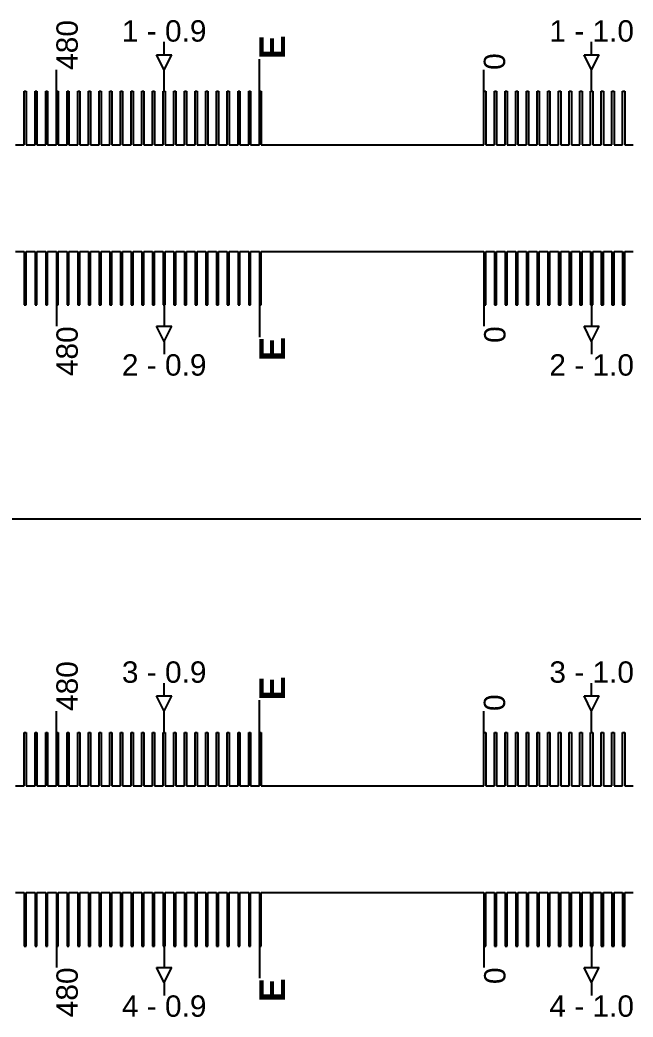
# Model space of a CAD drawing. Extents: x -119394 to 128420, y 74496 to 185496.
# Drawn here: x 12039.7 to 12326.7, y 112562.7 to 113029.2 of the extents above; entities that cross this region are included whole.
import ezdxf

# ---------------------------------------------------------------- set-up
doc = ezdxf.new("R2010")
doc.units = 13
doc.layers.add('CL - Label-1', color=120, linetype='Continuous')
doc.layers.add('CL - Label-2', color=132, linetype='Continuous')
doc.layers.add('CL - Sub-Micro', color=7, linetype='Continuous', true_color=0x47d1ff)
doc.styles.get("Standard").update_dxf_attribs({"font": 'arial.ttf'})

msp = doc.modelspace()

# ---------------------------------------------------------------- linework, layer by layer
for p, q in [((12107.24, 113012.94), (12107.24, 113018.94)), ((12307.29, 113012.94), (12307.29, 113018.94)), ((12151.79, 112995.86), (12151.79, 113010.86)), ((12056.79, 112995.86), (12056.79, 113005.86)), ((12107.24, 112995.86), (12107.24, 113005.86)), ((12256.79, 112995.86), (12256.79, 113005.86)), ((12307.29, 112995.86), (12307.29, 113005.86)), ((12056.79, 112895.86), (12056.79, 112885.86)), ((12107.24, 112895.86), (12107.24, 112885.86)), ((12151.79, 112895.86), (12151.79, 112880.86)), ((12256.79, 112895.86), (12256.79, 112885.86)), ((12307.29, 112895.86), (12307.29, 112885.86)), ((12107.24, 112878.79), (12107.24, 112872.79)), ((12307.29, 112878.79), (12307.29, 112872.79)), ((4356.79, 112795.86), (14856.79, 112795.86)), ((12107.24, 112712.94), (12107.24, 112718.94)), ((12307.29, 112712.94), (12307.29, 112718.94)), ((12151.79, 112695.86), (12151.79, 112710.86)), ((12056.79, 112695.86), (12056.79, 112705.86)), ((12107.24, 112695.86), (12107.24, 112705.86)), ((12256.79, 112695.86), (12256.79, 112705.86)), ((12307.29, 112695.86), (12307.29, 112705.86)), ((12056.79, 112595.86), (12056.79, 112585.86)), ((12107.24, 112595.86), (12107.24, 112585.86)), ((12151.79, 112595.86), (12151.79, 112580.86)), ((12256.79, 112595.86), (12256.79, 112585.86)), ((12307.29, 112595.86), (12307.29, 112585.86)), ((12107.24, 112578.79), (12107.24, 112572.79)), ((12307.29, 112578.79), (12307.29, 112572.79))]:
    msp.add_line(p, q)
at = {"layer": 'CL - Label-2'}
for p, q in [((12107.24, 113005.86), (12103.7, 113012.96)), ((12103.7, 113012.96), (12110.77, 113012.96)), ((12107.24, 113005.86), (12110.77, 113012.96)), ((12307.29, 113005.86), (12303.75, 113012.96)), ((12303.75, 113012.96), (12310.82, 113012.96)), ((12307.29, 113005.86), (12310.82, 113012.96)), ((12107.24, 112878.79), (12103.7, 112885.89)), ((12103.7, 112885.89), (12110.77, 112885.89)), ((12107.24, 112878.79), (12110.77, 112885.89)), ((12307.29, 112878.79), (12303.75, 112885.89)), ((12303.75, 112885.89), (12310.82, 112885.89)), ((12307.29, 112878.79), (12310.82, 112885.89)), ((12107.24, 112705.86), (12103.7, 112712.96)), ((12103.7, 112712.96), (12110.77, 112712.96)), ((12107.24, 112705.86), (12110.77, 112712.96)), ((12307.29, 112705.86), (12303.75, 112712.96)), ((12303.75, 112712.96), (12310.82, 112712.96)), ((12307.29, 112705.86), (12310.82, 112712.96)), ((12107.24, 112578.79), (12103.7, 112585.89)), ((12103.7, 112585.89), (12110.77, 112585.89)), ((12107.24, 112578.79), (12110.77, 112585.89)), ((12307.29, 112578.79), (12303.75, 112585.89)), ((12303.75, 112585.89), (12310.82, 112585.89)), ((12307.29, 112578.79), (12310.82, 112585.89))]:
    msp.add_line(p, q, dxfattribs=at)
at = {"layer": 'CL - Sub-Micro'}
for p, q in [((12041.79, 112970.86), (12041.79, 112995.86)), ((12041.79, 112995.86), (12042.69, 112995.86)), ((12042.69, 112995.86), (12042.69, 112970.86)), ((12046.79, 112970.86), (12046.79, 112995.86)), ((12046.79, 112995.86), (12047.69, 112995.86)), ((12047.69, 112995.86), (12047.69, 112970.86)), ((12051.79, 112970.86), (12051.79, 112995.86)), ((12051.79, 112995.86), (12052.69, 112995.86)), ((12052.69, 112995.86), (12052.69, 112970.86)), ((12056.79, 112970.86), (12056.79, 112995.86)), ((12056.79, 112995.86), (12057.69, 112995.86)), ((12057.69, 112995.86), (12057.69, 112970.86)), ((12061.79, 112970.86), (12061.79, 112995.86)), ((12061.79, 112995.86), (12062.69, 112995.86)), ((12062.69, 112995.86), (12062.69, 112970.86)), ((12066.79, 112970.86), (12066.79, 112995.86)), ((12066.79, 112995.86), (12067.69, 112995.86)), ((12067.69, 112995.86), (12067.69, 112970.86)), ((12071.79, 112970.86), (12071.79, 112995.86)), ((12071.79, 112995.86), (12072.69, 112995.86)), ((12072.69, 112995.86), (12072.69, 112970.86)), ((12076.79, 112970.86), (12076.79, 112995.86)), ((12076.79, 112995.86), (12077.69, 112995.86)), ((12077.69, 112995.86), (12077.69, 112970.86)), ((12081.79, 112970.86), (12081.79, 112995.86)), ((12081.79, 112995.86), (12082.69, 112995.86)), ((12082.69, 112995.86), (12082.69, 112970.86)), ((12086.79, 112970.86), (12086.79, 112995.86)), ((12086.79, 112995.86), (12087.69, 112995.86)), ((12087.69, 112995.86), (12087.69, 112970.86)), ((12091.79, 112970.86), (12091.79, 112995.86)), ((12091.79, 112995.86), (12092.69, 112995.86)), ((12092.69, 112995.86), (12092.69, 112970.86)), ((12096.79, 112970.86), (12096.79, 112995.86)), ((12096.79, 112995.86), (12097.69, 112995.86)), ((12097.69, 112995.86), (12097.69, 112970.86)), ((12101.79, 112970.86), (12101.79, 112995.86)), ((12101.79, 112995.86), (12102.69, 112995.86)), ((12102.69, 112995.86), (12102.69, 112970.86)), ((12106.79, 112970.86), (12106.79, 112995.86)), ((12106.79, 112995.86), (12107.69, 112995.86)), ((12107.69, 112995.86), (12107.69, 112970.86)), ((12111.79, 112970.86), (12111.79, 112995.86)), ((12111.79, 112995.86), (12112.69, 112995.86)), ((12112.69, 112995.86), (12112.69, 112970.86)), ((12116.79, 112970.86), (12116.79, 112995.86)), ((12116.79, 112995.86), (12117.69, 112995.86)), ((12117.69, 112995.86), (12117.69, 112970.86)), ((12121.79, 112970.86), (12121.79, 112995.86)), ((12121.79, 112995.86), (12122.69, 112995.86)), ((12122.69, 112995.86), (12122.69, 112970.86)), ((12126.79, 112970.86), (12126.79, 112995.86)), ((12126.79, 112995.86), (12127.69, 112995.86)), ((12127.69, 112995.86), (12127.69, 112970.86)), ((12131.79, 112970.86), (12131.79, 112995.86)), ((12131.79, 112995.86), (12132.69, 112995.86)), ((12132.69, 112995.86), (12132.69, 112970.86)), ((12136.79, 112970.86), (12136.79, 112995.86)), ((12136.79, 112995.86), (12137.69, 112995.86)), ((12137.69, 112995.86), (12137.69, 112970.86)), ((12141.79, 112970.86), (12141.79, 112995.86)), ((12141.79, 112995.86), (12142.69, 112995.86)), ((12142.69, 112995.86), (12142.69, 112970.86)), ((12146.79, 112970.86), (12146.79, 112995.86)), ((12146.79, 112995.86), (12147.69, 112995.86)), ((12147.69, 112995.86), (12147.69, 112970.86)), ((12151.79, 112970.86), (12151.79, 112995.86)), ((12151.79, 112995.86), (12152.69, 112995.86)), ((12152.69, 112995.86), (12152.69, 112970.86)), ((12256.79, 112970.86), (12256.79, 112995.86)), ((12256.79, 112995.86), (12257.79, 112995.86)), ((12257.79, 112995.86), (12257.79, 112970.86)), ((12261.79, 112970.86), (12261.79, 112995.86)), ((12261.79, 112995.86), (12262.79, 112995.86)), ((12262.79, 112995.86), (12262.79, 112970.86)), ((12266.79, 112970.86), (12266.79, 112995.86)), ((12266.79, 112995.86), (12267.79, 112995.86)), ((12267.79, 112995.86), (12267.79, 112970.86)), ((12271.79, 112970.86), (12271.79, 112995.86)), ((12271.79, 112995.86), (12272.79, 112995.86)), ((12272.79, 112995.86), (12272.79, 112970.86)), ((12276.79, 112970.86), (12276.79, 112995.86)), ((12276.79, 112995.86), (12277.79, 112995.86)), ((12277.79, 112995.86), (12277.79, 112970.86)), ((12281.79, 112970.86), (12281.79, 112995.86)), ((12281.79, 112995.86), (12282.79, 112995.86)), ((12282.79, 112995.86), (12282.79, 112970.86)), ((12286.79, 112970.86), (12286.79, 112995.86)), ((12286.79, 112995.86), (12287.79, 112995.86)), ((12287.79, 112995.86), (12287.79, 112970.86)), ((12291.79, 112970.86), (12291.79, 112995.86)), ((12291.79, 112995.86), (12292.79, 112995.86)), ((12292.79, 112995.86), (12292.79, 112970.86)), ((12296.79, 112970.86), (12296.79, 112995.86)), ((12296.79, 112995.86), (12297.79, 112995.86)), ((12297.79, 112995.86), (12297.79, 112970.86)), ((12301.79, 112970.86), (12301.79, 112995.86)), ((12301.79, 112995.86), (12302.79, 112995.86)), ((12302.79, 112995.86), (12302.79, 112970.86)), ((12306.79, 112970.86), (12306.79, 112995.86)), ((12306.79, 112995.86), (12307.79, 112995.86)), ((12307.79, 112995.86), (12307.79, 112970.86)), ((12311.79, 112970.86), (12311.79, 112995.86)), ((12311.79, 112995.86), (12312.79, 112995.86)), ((12312.79, 112995.86), (12312.79, 112970.86)), ((12316.79, 112970.86), (12316.79, 112995.86)), ((12316.79, 112995.86), (12317.79, 112995.86)), ((12317.79, 112995.86), (12317.79, 112970.86)), ((12321.79, 112970.86), (12321.79, 112995.86)), ((12321.79, 112995.86), (12322.79, 112995.86)), ((12322.79, 112995.86), (12322.79, 112970.86)), ((12037.69, 112970.86), (12041.79, 112970.86)), ((12042.69, 112970.86), (12046.79, 112970.86)), ((12047.69, 112970.86), (12051.79, 112970.86)), ((12052.69, 112970.86), (12056.79, 112970.86)), ((12057.69, 112970.86), (12061.79, 112970.86)), ((12062.69, 112970.86), (12066.79, 112970.86)), ((12067.69, 112970.86), (12071.79, 112970.86)), ((12072.69, 112970.86), (12076.79, 112970.86)), ((12077.69, 112970.86), (12081.79, 112970.86)), ((12082.69, 112970.86), (12086.79, 112970.86)), ((12087.69, 112970.86), (12091.79, 112970.86)), ((12092.69, 112970.86), (12096.79, 112970.86)), ((12097.69, 112970.86), (12101.79, 112970.86)), ((12102.69, 112970.86), (12106.79, 112970.86)), ((12107.69, 112970.86), (12111.79, 112970.86)), ((12112.69, 112970.86), (12116.79, 112970.86)), ((12117.69, 112970.86), (12121.79, 112970.86)), ((12122.69, 112970.86), (12126.79, 112970.86)), ((12127.69, 112970.86), (12131.79, 112970.86)), ((12132.69, 112970.86), (12136.79, 112970.86)), ((12137.69, 112970.86), (12141.79, 112970.86)), ((12142.69, 112970.86), (12146.79, 112970.86)), ((12147.69, 112970.86), (12151.79, 112970.86)), ((12152.69, 112970.86), (12156.79, 112970.86)), ((12156.79, 112970.86), (12256.79, 112970.86)), ((12257.79, 112970.86), (12261.79, 112970.86)), ((12262.79, 112970.86), (12266.79, 112970.86)), ((12267.79, 112970.86), (12271.79, 112970.86)), ((12272.79, 112970.86), (12276.79, 112970.86)), ((12277.79, 112970.86), (12281.79, 112970.86)), ((12282.79, 112970.86), (12286.79, 112970.86)), ((12287.79, 112970.86), (12291.79, 112970.86)), ((12292.79, 112970.86), (12296.79, 112970.86)), ((12297.79, 112970.86), (12301.79, 112970.86)), ((12302.79, 112970.86), (12306.79, 112970.86)), ((12307.79, 112970.86), (12311.79, 112970.86)), ((12312.79, 112970.86), (12316.79, 112970.86)), ((12317.79, 112970.86), (12321.79, 112970.86)), ((12322.79, 112970.86), (12326.79, 112970.86)), ((12037.69, 112920.86), (12041.79, 112920.86)), ((12041.79, 112920.86), (12041.79, 112895.86)), ((12042.69, 112895.86), (12042.69, 112920.86)), ((12042.69, 112920.86), (12046.79, 112920.86)), ((12046.79, 112920.86), (12046.79, 112895.86)), ((12047.69, 112895.86), (12047.69, 112920.86)), ((12047.69, 112920.86), (12051.79, 112920.86)), ((12051.79, 112920.86), (12051.79, 112895.86)), ((12052.69, 112895.86), (12052.69, 112920.86)), ((12052.69, 112920.86), (12056.79, 112920.86)), ((12056.79, 112920.86), (12056.79, 112895.86)), ((12057.69, 112895.86), (12057.69, 112920.86)), ((12057.69, 112920.86), (12061.79, 112920.86)), ((12061.79, 112920.86), (12061.79, 112895.86)), ((12062.69, 112895.86), (12062.69, 112920.86)), ((12062.69, 112920.86), (12066.79, 112920.86)), ((12066.79, 112920.86), (12066.79, 112895.86)), ((12067.69, 112895.86), (12067.69, 112920.86)), ((12067.69, 112920.86), (12071.79, 112920.86)), ((12071.79, 112920.86), (12071.79, 112895.86)), ((12072.69, 112895.86), (12072.69, 112920.86)), ((12072.69, 112920.86), (12076.79, 112920.86)), ((12076.79, 112920.86), (12076.79, 112895.86)), ((12077.69, 112895.86), (12077.69, 112920.86)), ((12077.69, 112920.86), (12081.79, 112920.86)), ((12081.79, 112920.86), (12081.79, 112895.86)), ((12082.69, 112895.86), (12082.69, 112920.86)), ((12082.69, 112920.86), (12086.79, 112920.86)), ((12086.79, 112920.86), (12086.79, 112895.86)), ((12087.69, 112895.86), (12087.69, 112920.86)), ((12087.69, 112920.86), (12091.79, 112920.86)), ((12091.79, 112920.86), (12091.79, 112895.86)), ((12092.69, 112895.86), (12092.69, 112920.86)), ((12092.69, 112920.86), (12096.79, 112920.86)), ((12096.79, 112920.86), (12096.79, 112895.86)), ((12097.69, 112895.86), (12097.69, 112920.86)), ((12097.69, 112920.86), (12101.79, 112920.86)), ((12101.79, 112920.86), (12101.79, 112895.86)), ((12102.69, 112895.86), (12102.69, 112920.86)), ((12102.69, 112920.86), (12106.79, 112920.86)), ((12106.79, 112920.86), (12106.79, 112895.86)), ((12107.69, 112895.86), (12107.69, 112920.86)), ((12107.69, 112920.86), (12111.79, 112920.86)), ((12111.79, 112920.86), (12111.79, 112895.86)), ((12112.69, 112895.86), (12112.69, 112920.86)), ((12112.69, 112920.86), (12116.79, 112920.86)), ((12116.79, 112920.86), (12116.79, 112895.86)), ((12117.69, 112895.86), (12117.69, 112920.86)), ((12117.69, 112920.86), (12121.79, 112920.86)), ((12121.79, 112920.86), (12121.79, 112895.86)), ((12122.69, 112895.86), (12122.69, 112920.86)), ((12122.69, 112920.86), (12126.79, 112920.86)), ((12126.79, 112920.86), (12126.79, 112895.86)), ((12127.69, 112895.86), (12127.69, 112920.86)), ((12127.69, 112920.86), (12131.79, 112920.86)), ((12131.79, 112920.86), (12131.79, 112895.86)), ((12132.69, 112895.86), (12132.69, 112920.86)), ((12132.69, 112920.86), (12136.79, 112920.86)), ((12136.79, 112920.86), (12136.79, 112895.86)), ((12137.69, 112895.86), (12137.69, 112920.86)), ((12137.69, 112920.86), (12141.79, 112920.86)), ((12141.79, 112920.86), (12141.79, 112895.86)), ((12142.69, 112895.86), (12142.69, 112920.86)), ((12142.69, 112920.86), (12146.79, 112920.86)), ((12146.79, 112920.86), (12146.79, 112895.86)), ((12147.69, 112895.86), (12147.69, 112920.86)), ((12147.69, 112920.86), (12151.79, 112920.86)), ((12151.79, 112920.86), (12151.79, 112895.86)), ((12152.69, 112895.86), (12152.69, 112920.86)), ((12152.69, 112920.86), (12156.79, 112920.86)), ((12156.79, 112920.86), (12256.79, 112920.86)), ((12256.79, 112920.86), (12256.79, 112895.86)), ((12257.79, 112895.86), (12257.79, 112920.86)), ((12257.79, 112920.86), (12261.79, 112920.86)), ((12261.79, 112920.86), (12261.79, 112895.86)), ((12262.79, 112895.86), (12262.79, 112920.86)), ((12262.79, 112920.86), (12266.79, 112920.86)), ((12266.79, 112920.86), (12266.79, 112895.86)), ((12267.79, 112895.86), (12267.79, 112920.86)), ((12267.79, 112920.86), (12271.79, 112920.86)), ((12271.79, 112920.86), (12271.79, 112895.86)), ((12272.79, 112895.86), (12272.79, 112920.86)), ((12272.79, 112920.86), (12276.79, 112920.86)), ((12276.79, 112920.86), (12276.79, 112895.86)), ((12277.79, 112895.86), (12277.79, 112920.86)), ((12277.79, 112920.86), (12281.79, 112920.86)), ((12281.79, 112920.86), (12281.79, 112895.86)), ((12282.79, 112895.86), (12282.79, 112920.86)), ((12282.79, 112920.86), (12286.79, 112920.86)), ((12286.79, 112920.86), (12286.79, 112895.86)), ((12287.79, 112895.86), (12287.79, 112920.86)), ((12287.79, 112920.86), (12291.79, 112920.86)), ((12291.79, 112920.86), (12291.79, 112895.86)), ((12292.79, 112895.86), (12292.79, 112920.86)), ((12292.79, 112920.86), (12296.79, 112920.86)), ((12296.79, 112920.86), (12296.79, 112895.86)), ((12297.79, 112895.86), (12297.79, 112920.86)), ((12297.79, 112920.86), (12301.79, 112920.86)), ((12301.79, 112920.86), (12301.79, 112895.86)), ((12302.79, 112895.86), (12302.79, 112920.86)), ((12302.79, 112920.86), (12306.79, 112920.86)), ((12306.79, 112920.86), (12306.79, 112895.86)), ((12307.79, 112895.86), (12307.79, 112920.86)), ((12307.79, 112920.86), (12311.79, 112920.86)), ((12311.79, 112920.86), (12311.79, 112895.86)), ((12312.79, 112895.86), (12312.79, 112920.86)), ((12312.79, 112920.86), (12316.79, 112920.86)), ((12316.79, 112920.86), (12316.79, 112895.86)), ((12317.79, 112895.86), (12317.79, 112920.86)), ((12317.79, 112920.86), (12321.79, 112920.86)), ((12321.79, 112920.86), (12321.79, 112895.86)), ((12322.79, 112895.86), (12322.79, 112920.86)), ((12322.79, 112920.86), (12326.79, 112920.86)), ((12041.79, 112895.86), (12042.69, 112895.86)), ((12046.79, 112895.86), (12047.69, 112895.86)), ((12051.79, 112895.86), (12052.69, 112895.86)), ((12056.79, 112895.86), (12057.69, 112895.86)), ((12061.79, 112895.86), (12062.69, 112895.86)), ((12066.79, 112895.86), (12067.69, 112895.86)), ((12071.79, 112895.86), (12072.69, 112895.86)), ((12076.79, 112895.86), (12077.69, 112895.86)), ((12081.79, 112895.86), (12082.69, 112895.86)), ((12086.79, 112895.86), (12087.69, 112895.86)), ((12091.79, 112895.86), (12092.69, 112895.86)), ((12096.79, 112895.86), (12097.69, 112895.86)), ((12101.79, 112895.86), (12102.69, 112895.86)), ((12106.79, 112895.86), (12107.69, 112895.86)), ((12111.79, 112895.86), (12112.69, 112895.86)), ((12116.79, 112895.86), (12117.69, 112895.86)), ((12121.79, 112895.86), (12122.69, 112895.86)), ((12126.79, 112895.86), (12127.69, 112895.86)), ((12131.79, 112895.86), (12132.69, 112895.86)), ((12136.79, 112895.86), (12137.69, 112895.86)), ((12141.79, 112895.86), (12142.69, 112895.86)), ((12146.79, 112895.86), (12147.69, 112895.86)), ((12151.79, 112895.86), (12152.69, 112895.86)), ((12256.79, 112895.86), (12257.79, 112895.86)), ((12261.79, 112895.86), (12262.79, 112895.86)), ((12266.79, 112895.86), (12267.79, 112895.86)), ((12271.79, 112895.86), (12272.79, 112895.86)), ((12276.79, 112895.86), (12277.79, 112895.86)), ((12281.79, 112895.86), (12282.79, 112895.86)), ((12286.79, 112895.86), (12287.79, 112895.86)), ((12291.79, 112895.86), (12292.79, 112895.86)), ((12296.79, 112895.86), (12297.79, 112895.86)), ((12301.79, 112895.86), (12302.79, 112895.86)), ((12306.79, 112895.86), (12307.79, 112895.86)), ((12311.79, 112895.86), (12312.79, 112895.86)), ((12316.79, 112895.86), (12317.79, 112895.86)), ((12321.79, 112895.86), (12322.79, 112895.86)), ((12041.79, 112670.86), (12041.79, 112695.86)), ((12041.79, 112695.86), (12042.69, 112695.86)), ((12042.69, 112695.86), (12042.69, 112670.86)), ((12046.79, 112670.86), (12046.79, 112695.86)), ((12046.79, 112695.86), (12047.69, 112695.86)), ((12047.69, 112695.86), (12047.69, 112670.86)), ((12051.79, 112670.86), (12051.79, 112695.86)), ((12051.79, 112695.86), (12052.69, 112695.86)), ((12052.69, 112695.86), (12052.69, 112670.86)), ((12056.79, 112670.86), (12056.79, 112695.86)), ((12056.79, 112695.86), (12057.69, 112695.86)), ((12057.69, 112695.86), (12057.69, 112670.86)), ((12061.79, 112670.86), (12061.79, 112695.86)), ((12061.79, 112695.86), (12062.69, 112695.86)), ((12062.69, 112695.86), (12062.69, 112670.86)), ((12066.79, 112670.86), (12066.79, 112695.86)), ((12066.79, 112695.86), (12067.69, 112695.86)), ((12067.69, 112695.86), (12067.69, 112670.86)), ((12071.79, 112670.86), (12071.79, 112695.86)), ((12071.79, 112695.86), (12072.69, 112695.86)), ((12072.69, 112695.86), (12072.69, 112670.86)), ((12076.79, 112670.86), (12076.79, 112695.86)), ((12076.79, 112695.86), (12077.69, 112695.86)), ((12077.69, 112695.86), (12077.69, 112670.86)), ((12081.79, 112670.86), (12081.79, 112695.86)), ((12081.79, 112695.86), (12082.69, 112695.86)), ((12082.69, 112695.86), (12082.69, 112670.86)), ((12086.79, 112670.86), (12086.79, 112695.86)), ((12086.79, 112695.86), (12087.69, 112695.86)), ((12087.69, 112695.86), (12087.69, 112670.86)), ((12091.79, 112670.86), (12091.79, 112695.86)), ((12091.79, 112695.86), (12092.69, 112695.86)), ((12092.69, 112695.86), (12092.69, 112670.86)), ((12096.79, 112670.86), (12096.79, 112695.86)), ((12096.79, 112695.86), (12097.69, 112695.86)), ((12097.69, 112695.86), (12097.69, 112670.86)), ((12101.79, 112670.86), (12101.79, 112695.86)), ((12101.79, 112695.86), (12102.69, 112695.86)), ((12102.69, 112695.86), (12102.69, 112670.86)), ((12106.79, 112670.86), (12106.79, 112695.86)), ((12106.79, 112695.86), (12107.69, 112695.86)), ((12107.69, 112695.86), (12107.69, 112670.86)), ((12111.79, 112670.86), (12111.79, 112695.86)), ((12111.79, 112695.86), (12112.69, 112695.86)), ((12112.69, 112695.86), (12112.69, 112670.86)), ((12116.79, 112670.86), (12116.79, 112695.86)), ((12116.79, 112695.86), (12117.69, 112695.86)), ((12117.69, 112695.86), (12117.69, 112670.86)), ((12121.79, 112670.86), (12121.79, 112695.86)), ((12121.79, 112695.86), (12122.69, 112695.86)), ((12122.69, 112695.86), (12122.69, 112670.86)), ((12126.79, 112670.86), (12126.79, 112695.86)), ((12126.79, 112695.86), (12127.69, 112695.86)), ((12127.69, 112695.86), (12127.69, 112670.86)), ((12131.79, 112670.86), (12131.79, 112695.86)), ((12131.79, 112695.86), (12132.69, 112695.86)), ((12132.69, 112695.86), (12132.69, 112670.86)), ((12136.79, 112670.86), (12136.79, 112695.86)), ((12136.79, 112695.86), (12137.69, 112695.86)), ((12137.69, 112695.86), (12137.69, 112670.86)), ((12141.79, 112670.86), (12141.79, 112695.86)), ((12141.79, 112695.86), (12142.69, 112695.86)), ((12142.69, 112695.86), (12142.69, 112670.86)), ((12146.79, 112670.86), (12146.79, 112695.86)), ((12146.79, 112695.86), (12147.69, 112695.86)), ((12147.69, 112695.86), (12147.69, 112670.86)), ((12151.79, 112670.86), (12151.79, 112695.86)), ((12151.79, 112695.86), (12152.69, 112695.86)), ((12152.69, 112695.86), (12152.69, 112670.86)), ((12256.79, 112670.86), (12256.79, 112695.86)), ((12256.79, 112695.86), (12257.79, 112695.86)), ((12257.79, 112695.86), (12257.79, 112670.86)), ((12261.79, 112670.86), (12261.79, 112695.86)), ((12261.79, 112695.86), (12262.79, 112695.86)), ((12262.79, 112695.86), (12262.79, 112670.86)), ((12266.79, 112670.86), (12266.79, 112695.86)), ((12266.79, 112695.86), (12267.79, 112695.86)), ((12267.79, 112695.86), (12267.79, 112670.86)), ((12271.79, 112670.86), (12271.79, 112695.86)), ((12271.79, 112695.86), (12272.79, 112695.86)), ((12272.79, 112695.86), (12272.79, 112670.86)), ((12276.79, 112670.86), (12276.79, 112695.86)), ((12276.79, 112695.86), (12277.79, 112695.86)), ((12277.79, 112695.86), (12277.79, 112670.86)), ((12281.79, 112670.86), (12281.79, 112695.86)), ((12281.79, 112695.86), (12282.79, 112695.86)), ((12282.79, 112695.86), (12282.79, 112670.86)), ((12286.79, 112670.86), (12286.79, 112695.86)), ((12286.79, 112695.86), (12287.79, 112695.86)), ((12287.79, 112695.86), (12287.79, 112670.86)), ((12291.79, 112670.86), (12291.79, 112695.86)), ((12291.79, 112695.86), (12292.79, 112695.86)), ((12292.79, 112695.86), (12292.79, 112670.86)), ((12296.79, 112670.86), (12296.79, 112695.86)), ((12296.79, 112695.86), (12297.79, 112695.86)), ((12297.79, 112695.86), (12297.79, 112670.86)), ((12301.79, 112670.86), (12301.79, 112695.86)), ((12301.79, 112695.86), (12302.79, 112695.86)), ((12302.79, 112695.86), (12302.79, 112670.86)), ((12306.79, 112670.86), (12306.79, 112695.86)), ((12306.79, 112695.86), (12307.79, 112695.86)), ((12307.79, 112695.86), (12307.79, 112670.86)), ((12311.79, 112670.86), (12311.79, 112695.86)), ((12311.79, 112695.86), (12312.79, 112695.86)), ((12312.79, 112695.86), (12312.79, 112670.86)), ((12316.79, 112670.86), (12316.79, 112695.86)), ((12316.79, 112695.86), (12317.79, 112695.86)), ((12317.79, 112695.86), (12317.79, 112670.86)), ((12321.79, 112670.86), (12321.79, 112695.86)), ((12321.79, 112695.86), (12322.79, 112695.86)), ((12322.79, 112695.86), (12322.79, 112670.86)), ((12037.69, 112670.86), (12041.79, 112670.86)), ((12042.69, 112670.86), (12046.79, 112670.86)), ((12047.69, 112670.86), (12051.79, 112670.86)), ((12052.69, 112670.86), (12056.79, 112670.86)), ((12057.69, 112670.86), (12061.79, 112670.86)), ((12062.69, 112670.86), (12066.79, 112670.86)), ((12067.69, 112670.86), (12071.79, 112670.86)), ((12072.69, 112670.86), (12076.79, 112670.86)), ((12077.69, 112670.86), (12081.79, 112670.86)), ((12082.69, 112670.86), (12086.79, 112670.86)), ((12087.69, 112670.86), (12091.79, 112670.86)), ((12092.69, 112670.86), (12096.79, 112670.86)), ((12097.69, 112670.86), (12101.79, 112670.86)), ((12102.69, 112670.86), (12106.79, 112670.86)), ((12107.69, 112670.86), (12111.79, 112670.86)), ((12112.69, 112670.86), (12116.79, 112670.86)), ((12117.69, 112670.86), (12121.79, 112670.86)), ((12122.69, 112670.86), (12126.79, 112670.86)), ((12127.69, 112670.86), (12131.79, 112670.86)), ((12132.69, 112670.86), (12136.79, 112670.86)), ((12137.69, 112670.86), (12141.79, 112670.86)), ((12142.69, 112670.86), (12146.79, 112670.86)), ((12147.69, 112670.86), (12151.79, 112670.86)), ((12152.69, 112670.86), (12156.79, 112670.86)), ((12156.79, 112670.86), (12256.79, 112670.86)), ((12257.79, 112670.86), (12261.79, 112670.86)), ((12262.79, 112670.86), (12266.79, 112670.86)), ((12267.79, 112670.86), (12271.79, 112670.86)), ((12272.79, 112670.86), (12276.79, 112670.86)), ((12277.79, 112670.86), (12281.79, 112670.86)), ((12282.79, 112670.86), (12286.79, 112670.86)), ((12287.79, 112670.86), (12291.79, 112670.86)), ((12292.79, 112670.86), (12296.79, 112670.86)), ((12297.79, 112670.86), (12301.79, 112670.86)), ((12302.79, 112670.86), (12306.79, 112670.86)), ((12307.79, 112670.86), (12311.79, 112670.86)), ((12312.79, 112670.86), (12316.79, 112670.86)), ((12317.79, 112670.86), (12321.79, 112670.86)), ((12322.79, 112670.86), (12326.79, 112670.86)), ((12037.69, 112620.86), (12041.79, 112620.86)), ((12041.79, 112620.86), (12041.79, 112595.86)), ((12042.69, 112595.86), (12042.69, 112620.86)), ((12042.69, 112620.86), (12046.79, 112620.86)), ((12046.79, 112620.86), (12046.79, 112595.86)), ((12047.69, 112595.86), (12047.69, 112620.86)), ((12047.69, 112620.86), (12051.79, 112620.86)), ((12051.79, 112620.86), (12051.79, 112595.86)), ((12052.69, 112595.86), (12052.69, 112620.86)), ((12052.69, 112620.86), (12056.79, 112620.86)), ((12056.79, 112620.86), (12056.79, 112595.86)), ((12057.69, 112595.86), (12057.69, 112620.86)), ((12057.69, 112620.86), (12061.79, 112620.86)), ((12061.79, 112620.86), (12061.79, 112595.86)), ((12062.69, 112595.86), (12062.69, 112620.86)), ((12062.69, 112620.86), (12066.79, 112620.86)), ((12066.79, 112620.86), (12066.79, 112595.86)), ((12067.69, 112595.86), (12067.69, 112620.86)), ((12067.69, 112620.86), (12071.79, 112620.86)), ((12071.79, 112620.86), (12071.79, 112595.86)), ((12072.69, 112595.86), (12072.69, 112620.86)), ((12072.69, 112620.86), (12076.79, 112620.86)), ((12076.79, 112620.86), (12076.79, 112595.86)), ((12077.69, 112595.86), (12077.69, 112620.86)), ((12077.69, 112620.86), (12081.79, 112620.86)), ((12081.79, 112620.86), (12081.79, 112595.86)), ((12082.69, 112595.86), (12082.69, 112620.86)), ((12082.69, 112620.86), (12086.79, 112620.86)), ((12086.79, 112620.86), (12086.79, 112595.86)), ((12087.69, 112595.86), (12087.69, 112620.86)), ((12087.69, 112620.86), (12091.79, 112620.86)), ((12091.79, 112620.86), (12091.79, 112595.86)), ((12092.69, 112595.86), (12092.69, 112620.86)), ((12092.69, 112620.86), (12096.79, 112620.86)), ((12096.79, 112620.86), (12096.79, 112595.86)), ((12097.69, 112595.86), (12097.69, 112620.86)), ((12097.69, 112620.86), (12101.79, 112620.86)), ((12101.79, 112620.86), (12101.79, 112595.86)), ((12102.69, 112595.86), (12102.69, 112620.86)), ((12102.69, 112620.86), (12106.79, 112620.86)), ((12106.79, 112620.86), (12106.79, 112595.86)), ((12107.69, 112595.86), (12107.69, 112620.86)), ((12107.69, 112620.86), (12111.79, 112620.86)), ((12111.79, 112620.86), (12111.79, 112595.86)), ((12112.69, 112595.86), (12112.69, 112620.86)), ((12112.69, 112620.86), (12116.79, 112620.86)), ((12116.79, 112620.86), (12116.79, 112595.86)), ((12117.69, 112595.86), (12117.69, 112620.86)), ((12117.69, 112620.86), (12121.79, 112620.86)), ((12121.79, 112620.86), (12121.79, 112595.86)), ((12122.69, 112595.86), (12122.69, 112620.86)), ((12122.69, 112620.86), (12126.79, 112620.86)), ((12126.79, 112620.86), (12126.79, 112595.86)), ((12127.69, 112595.86), (12127.69, 112620.86)), ((12127.69, 112620.86), (12131.79, 112620.86)), ((12131.79, 112620.86), (12131.79, 112595.86)), ((12132.69, 112595.86), (12132.69, 112620.86)), ((12132.69, 112620.86), (12136.79, 112620.86)), ((12136.79, 112620.86), (12136.79, 112595.86)), ((12137.69, 112595.86), (12137.69, 112620.86)), ((12137.69, 112620.86), (12141.79, 112620.86)), ((12141.79, 112620.86), (12141.79, 112595.86)), ((12142.69, 112595.86), (12142.69, 112620.86)), ((12142.69, 112620.86), (12146.79, 112620.86)), ((12146.79, 112620.86), (12146.79, 112595.86)), ((12147.69, 112595.86), (12147.69, 112620.86)), ((12147.69, 112620.86), (12151.79, 112620.86)), ((12151.79, 112620.86), (12151.79, 112595.86)), ((12152.69, 112595.86), (12152.69, 112620.86)), ((12152.69, 112620.86), (12156.79, 112620.86)), ((12156.79, 112620.86), (12256.79, 112620.86)), ((12256.79, 112620.86), (12256.79, 112595.86)), ((12257.79, 112595.86), (12257.79, 112620.86)), ((12257.79, 112620.86), (12261.79, 112620.86)), ((12261.79, 112620.86), (12261.79, 112595.86)), ((12262.79, 112595.86), (12262.79, 112620.86)), ((12262.79, 112620.86), (12266.79, 112620.86)), ((12266.79, 112620.86), (12266.79, 112595.86)), ((12267.79, 112595.86), (12267.79, 112620.86)), ((12267.79, 112620.86), (12271.79, 112620.86)), ((12271.79, 112620.86), (12271.79, 112595.86)), ((12272.79, 112595.86), (12272.79, 112620.86)), ((12272.79, 112620.86), (12276.79, 112620.86)), ((12276.79, 112620.86), (12276.79, 112595.86)), ((12277.79, 112595.86), (12277.79, 112620.86)), ((12277.79, 112620.86), (12281.79, 112620.86)), ((12281.79, 112620.86), (12281.79, 112595.86)), ((12282.79, 112595.86), (12282.79, 112620.86)), ((12282.79, 112620.86), (12286.79, 112620.86)), ((12286.79, 112620.86), (12286.79, 112595.86)), ((12287.79, 112595.86), (12287.79, 112620.86)), ((12287.79, 112620.86), (12291.79, 112620.86)), ((12291.79, 112620.86), (12291.79, 112595.86)), ((12292.79, 112595.86), (12292.79, 112620.86)), ((12292.79, 112620.86), (12296.79, 112620.86)), ((12296.79, 112620.86), (12296.79, 112595.86)), ((12297.79, 112595.86), (12297.79, 112620.86)), ((12297.79, 112620.86), (12301.79, 112620.86)), ((12301.79, 112620.86), (12301.79, 112595.86)), ((12302.79, 112595.86), (12302.79, 112620.86)), ((12302.79, 112620.86), (12306.79, 112620.86)), ((12306.79, 112620.86), (12306.79, 112595.86)), ((12307.79, 112595.86), (12307.79, 112620.86)), ((12307.79, 112620.86), (12311.79, 112620.86)), ((12311.79, 112620.86), (12311.79, 112595.86)), ((12312.79, 112595.86), (12312.79, 112620.86)), ((12312.79, 112620.86), (12316.79, 112620.86)), ((12316.79, 112620.86), (12316.79, 112595.86)), ((12317.79, 112595.86), (12317.79, 112620.86)), ((12317.79, 112620.86), (12321.79, 112620.86)), ((12321.79, 112620.86), (12321.79, 112595.86)), ((12322.79, 112595.86), (12322.79, 112620.86)), ((12322.79, 112620.86), (12326.79, 112620.86)), ((12041.79, 112595.86), (12042.69, 112595.86)), ((12046.79, 112595.86), (12047.69, 112595.86)), ((12051.79, 112595.86), (12052.69, 112595.86)), ((12056.79, 112595.86), (12057.69, 112595.86)), ((12061.79, 112595.86), (12062.69, 112595.86)), ((12066.79, 112595.86), (12067.69, 112595.86)), ((12071.79, 112595.86), (12072.69, 112595.86)), ((12076.79, 112595.86), (12077.69, 112595.86)), ((12081.79, 112595.86), (12082.69, 112595.86)), ((12086.79, 112595.86), (12087.69, 112595.86)), ((12091.79, 112595.86), (12092.69, 112595.86)), ((12096.79, 112595.86), (12097.69, 112595.86)), ((12101.79, 112595.86), (12102.69, 112595.86)), ((12106.79, 112595.86), (12107.69, 112595.86)), ((12111.79, 112595.86), (12112.69, 112595.86)), ((12116.79, 112595.86), (12117.69, 112595.86)), ((12121.79, 112595.86), (12122.69, 112595.86)), ((12126.79, 112595.86), (12127.69, 112595.86)), ((12131.79, 112595.86), (12132.69, 112595.86)), ((12136.79, 112595.86), (12137.69, 112595.86)), ((12141.79, 112595.86), (12142.69, 112595.86)), ((12146.79, 112595.86), (12147.69, 112595.86)), ((12151.79, 112595.86), (12152.69, 112595.86)), ((12256.79, 112595.86), (12257.79, 112595.86)), ((12261.79, 112595.86), (12262.79, 112595.86)), ((12266.79, 112595.86), (12267.79, 112595.86)), ((12271.79, 112595.86), (12272.79, 112595.86)), ((12276.79, 112595.86), (12277.79, 112595.86)), ((12281.79, 112595.86), (12282.79, 112595.86)), ((12286.79, 112595.86), (12287.79, 112595.86)), ((12291.79, 112595.86), (12292.79, 112595.86)), ((12296.79, 112595.86), (12297.79, 112595.86)), ((12301.79, 112595.86), (12302.79, 112595.86)), ((12306.79, 112595.86), (12307.79, 112595.86)), ((12311.79, 112595.86), (12312.79, 112595.86)), ((12316.79, 112595.86), (12317.79, 112595.86)), ((12321.79, 112595.86), (12322.79, 112595.86))]:
    msp.add_line(p, q, dxfattribs=at)

# ---------------------------------------------------------------- texts
at = {"layer": 'CL - Label-1'}
for s, width, heights, insert, char_height, attachment_point, rotation in [('480', 21.565, [8.55], (12056.79, 113005.86), 10, 1, 90), ('{\\fArial|b1|i0|c0|p34;E}', 33.3178, [8.18], (12151.79, 113010.86), 12, 1, 90), ('0', 21.565, [8.55], (12256.79, 113005.86), 10, 1, 90), ('480', 21.565, [8.55], (12056.79, 112885.86), 10, 3, 90), ('0', 21.565, [8.55], (12256.79, 112885.86), 10, 7, 270), ('{\\fArial|b1|i0|c0|p34;E}', 33.3178, [8.18], (12151.79, 112880.86), 12, 3, 90), ('480', 21.565, [8.55], (12056.79, 112705.86), 10, 1, 90), ('{\\fArial|b1|i0|c0|p34;E}', 33.3178, [8.18], (12151.79, 112710.86), 12, 1, 90), ('0', 21.565, [8.55], (12256.79, 112705.86), 10, 1, 90), ('480', 21.565, [8.55], (12056.79, 112585.86), 10, 3, 90), ('0', 21.565, [8.55], (12256.79, 112585.86), 10, 7, 270), ('{\\fArial|b1|i0|c0|p34;E}', 33.3178, [8.18], (12151.79, 112580.86), 12, 3, 90)]:
    msp.add_mtext_dynamic_manual_height_columns(s, width=width, gutter_width=12.5, heights=heights, dxfattribs=dict(at, insert=insert, char_height=char_height, attachment_point=attachment_point, rotation=rotation))
at = {"layer": 'CL - Label-2', "char_height": 10}
for s, insert, attachment_point in [('1 - 0.9', (12107.24, 113018.94), 8), ('1 - 1.0', (12307.29, 113018.94), 8), ('2 - 0.9', (12107.24, 112872.79), 2), ('2 - 1.0', (12307.29, 112872.79), 2), ('3 - 0.9', (12107.24, 112718.94), 8), ('3 - 1.0', (12307.29, 112718.94), 8), ('4 - 0.9', (12107.24, 112572.79), 2), ('4 - 1.0', (12307.29, 112572.79), 2)]:
    msp.add_mtext_dynamic_manual_height_columns(s, width=52.3045, gutter_width=12.5, heights=[18.11], dxfattribs=dict(at, insert=insert, attachment_point=attachment_point))

doc.saveas('drawing.dxf')
